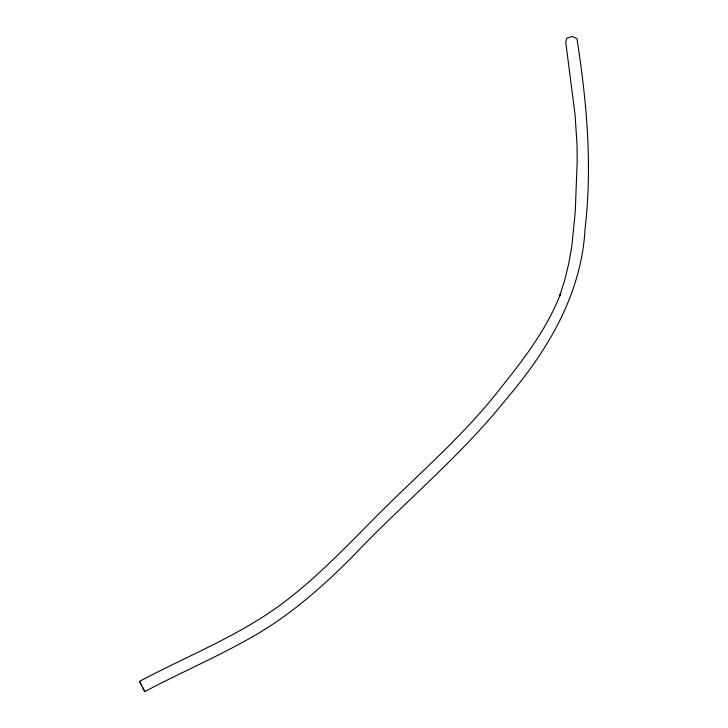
<?xml version="1.0" encoding="UTF-8"?>
<svg xmlns="http://www.w3.org/2000/svg" width="728" height="728" viewBox="0 0 728 728"><rect width="100%" height="100%" fill="white"/><g stroke="black" fill="none" stroke-linecap="round" stroke-linejoin="round"><path stroke-width="1.09" d="M139.503 681.363C188.079 655.464 240.213 635.444 284.393 601.965C326.781 569.797 361.871 529.465 400.245 492.874C434.534 459.859 469.842 427.545 499.19 389.899C522.977 360.151 546.865 329.447 560.624 293.557L559.441 296.633L564.582 280.644L568.65 264.027L571.744 246.938L575.238 212.103L577.195 161.179L577.058 145.373L575.102 115.097L565.747 42.178L566.839 38.102L572.454 36.4L576.986 38.784C586.686 101.547 592.556 165.138 585.066 228.537C581.79 293.284 547.865 350.659 506.597 398.68C460.478 456.702 402.52 503.63 351.779 557.375C323.096 586.076 292.456 613.194 257.403 633.924C221.021 655.355 182.027 671.798 144.79 691.6L139.503 681.363L141.478 685.23M142.825 687.733L144.79 691.6"/></g></svg>
